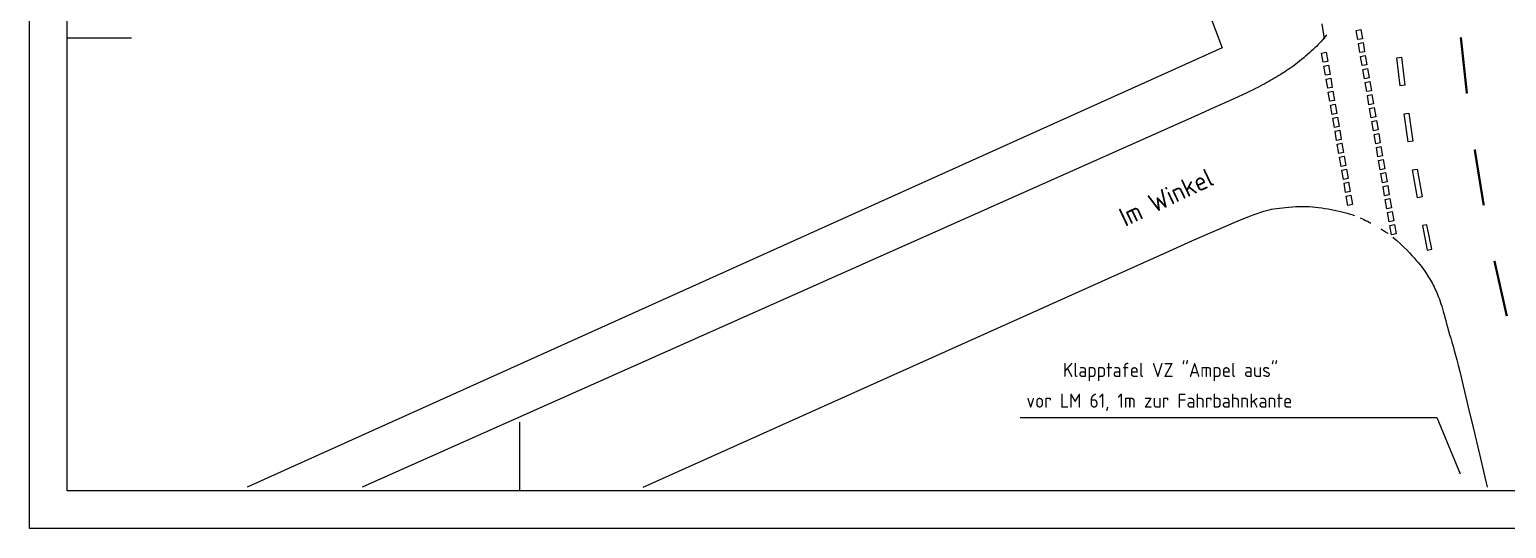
# Model space of a CAD drawing. Header units: metres. Extents: x -3 to 211, y 1 to 149.
# Drawn here: x -2.9 to 75.4, y 0.7 to 27.2 of the extents above; entities that cross this region are included whole.
import ezdxf

# ---------------------------------------------------------------- set-up
doc = ezdxf.new("R2010")
doc.units = ezdxf.units.M
doc.header["$LTSCALE"] = 25
for name, color, linetype in [('BG-GR-LIN-VSB', 4, 'CONTINUOUS'), ('BG-GR-TXT-STR-NAM', 4, 'CONTINUOUS'), ('BS-RA-SYM', 3, 'CONTINUOUS'), ('BS-RA-TXT-SON', 2, 'CONTINUOUS'), ('BT-OF-LIN-ABG', 4, 'CONTINUOUS'), ('BV-FM-SYM', 2, 'CONTINUOUS'), ('BV-SF-LIN-HOH', 5, 'CONTINUOUS'), ('BV-VK-TXT', 2, 'CONTINUOUS'), ('BV-VK-TXT-LSA', 3, 'CONTINUOUS')]:
    doc.layers.add(name, color=color, linetype=linetype)
doc.styles.get("Standard").update_dxf_attribs({"font": 'isocp.shx', "height": 0.5})

msp = doc.modelspace()

# ---------------------------------------------------------------- linework, layer by layer
at = {"layer": 'BG-GR-LIN-VSB'}
for p, q in [((45.609, 65.362), (60.368, 26.211)), ((60.368, 26.211), (8.681, 2.897))]:
    msp.add_line(p, q, dxfattribs=at)
at = {"layer": 'BS-RA-SYM'}
for p, q in [((-0.862, 2.709), (-0.862, 146.709)), ((2.548, 26.709), (-0.862, 26.709)), ((23.138, 2.709), (23.138, 6.346)), ((207.138, 2.709), (-0.862, 2.709))]:
    msp.add_line(p, q, dxfattribs=at)
at = {"layer": 'BS-RA-TXT-SON'}
for p, q in [((-2.862, 0.709), (-2.862, 148.709)), ((211.138, 0.709), (-2.862, 0.709))]:
    msp.add_line(p, q, dxfattribs=at)
at = {"layer": 'BT-OF-LIN-ABG'}
msp.add_lwpolyline([(65.643, 27.48), (65.781, 26.685)], dxfattribs=at)
at = {"layer": 'BV-FM-SYM'}
for points in [[(67.552, 26.637), (67.467, 27.13), (67.714, 27.172), (67.799, 26.679)], [(65.72, 25.435), (65.635, 25.927), (65.882, 25.97), (65.967, 25.477)], [(67.671, 25.947), (67.586, 26.44), (67.833, 26.482), (67.918, 25.99)], [(65.839, 24.745), (65.754, 25.237), (66.001, 25.28), (66.086, 24.787)], [(67.79, 25.257), (67.705, 25.75), (67.952, 25.792), (68.037, 25.3)], [(67.909, 24.567), (67.824, 25.06), (68.071, 25.103), (68.156, 24.61)], [(69.799, 24.188), (69.626, 25.678), (69.874, 25.707), (70.047, 24.217)], [(65.958, 24.055), (65.873, 24.548), (66.12, 24.59), (66.205, 24.097)], [(68.028, 23.878), (67.943, 24.37), (68.189, 24.413), (68.274, 23.92)], [(66.077, 23.365), (65.992, 23.858), (66.239, 23.9), (66.324, 23.408)], [(68.147, 23.188), (68.062, 23.681), (68.308, 23.723), (68.393, 23.23)], [(66.196, 22.675), (66.111, 23.168), (66.358, 23.21), (66.442, 22.718)], [(68.266, 22.498), (68.181, 22.991), (68.427, 23.033), (68.512, 22.54)], [(70.227, 21.215), (70.006, 22.699), (70.253, 22.735), (70.474, 21.252)], [(66.315, 21.985), (66.23, 22.478), (66.476, 22.521), (66.561, 22.028)], [(68.385, 21.808), (68.3, 22.301), (68.546, 22.343), (68.631, 21.851)], [(66.434, 21.296), (66.349, 21.788), (66.595, 21.831), (66.68, 21.338)], [(66.553, 20.606), (66.468, 21.099), (66.714, 21.141), (66.799, 20.648)], [(68.504, 21.118), (68.419, 21.611), (68.665, 21.654), (68.75, 21.161)], [(66.672, 19.916), (66.587, 20.409), (66.833, 20.451), (66.918, 19.958)], [(68.623, 20.428), (68.538, 20.921), (68.784, 20.964), (68.869, 20.471)], [(66.791, 19.226), (66.706, 19.719), (66.952, 19.761), (67.037, 19.269)], [(68.742, 19.739), (68.657, 20.231), (68.903, 20.274), (68.988, 19.781)], [(68.861, 19.049), (68.776, 19.542), (69.022, 19.584), (69.107, 19.091)], [(70.721, 18.253), (70.464, 19.731), (70.711, 19.774), (70.967, 18.296)], [(66.91, 18.536), (66.825, 19.029), (67.071, 19.072), (67.156, 18.579)], [(68.979, 18.359), (68.894, 18.852), (69.141, 18.894), (69.226, 18.401)], [(67.029, 17.846), (66.944, 18.339), (67.19, 18.382), (67.275, 17.889)], [(69.098, 17.669), (69.013, 18.162), (69.26, 18.204), (69.345, 17.712)], [(69.217, 16.979), (69.132, 17.472), (69.379, 17.515), (69.464, 17.022)], [(69.336, 16.29), (69.251, 16.782), (69.498, 16.825), (69.583, 16.332)], [(71.485, 15.524), (71.222, 16.821), (70.977, 16.772), (71.24, 15.474)]]:
    msp.add_lwpolyline(points, close=True, dxfattribs=at)
at = {"layer": 'BV-FM-SYM', "const_width": 0.12}
for points in [[(73.017, 26.762), (73.339, 23.779)], [(73.753, 20.808), (74.232, 17.847)], [(74.799, 14.901), (75.456, 11.974)]]:
    msp.add_lwpolyline(points, dxfattribs=at)
at = {"layer": 'BV-SF-LIN-HOH'}
for points in [[(65.905, 26.879), (65.869, 26.837), (65.78, 26.734), (65.694, 26.636), (65.609, 26.543), (65.526, 26.453), (65.443, 26.367), (65.359, 26.282), (65.273, 26.198), (65.184, 26.113), (65.091, 26.028), (64.995, 25.94), (64.894, 25.851), (64.791, 25.761), (64.686, 25.672), (64.579, 25.583), (64.472, 25.497), (64.366, 25.413), (64.262, 25.333), (64.16, 25.256), (64.059, 25.184), (63.96, 25.114), (63.862, 25.048), (63.765, 24.983), (63.667, 24.92), (63.569, 24.857), (63.47, 24.795), (63.37, 24.733), (63.268, 24.671), (63.164, 24.609), (63.059, 24.547), (62.952, 24.484), (62.843, 24.422), (62.733, 24.36), (62.621, 24.297), (62.506, 24.235), (62.388, 24.172), (62.262, 24.106), (62.126, 24.038), (61.978, 23.964), (61.815, 23.885), (61.635, 23.799), (61.434, 23.705), (61.21, 23.602), (60.954, 23.485), (60.658, 23.351), (60.314, 23.196), (59.912, 23.016), (59.445, 22.808), (58.904, 22.566), (14.781, 2.897)], [(29.661, 2.897), (57.583, 15.437), (58.757, 15.96), (59.694, 16.375), (60.428, 16.695), (60.993, 16.937), (61.422, 17.115), (61.749, 17.246), (62.006, 17.345), (62.222, 17.424), (62.408, 17.488), (62.571, 17.54), (62.717, 17.581), (62.851, 17.613), (62.98, 17.64), (63.11, 17.662), (63.248, 17.682), (63.397, 17.703), (63.558, 17.723), (63.728, 17.741), (63.904, 17.758), (64.085, 17.773), (64.268, 17.784), (64.45, 17.792), (64.63, 17.795), (64.806, 17.793), (64.978, 17.786), (65.148, 17.775), (65.314, 17.759), (65.48, 17.74), (65.645, 17.716), (65.81, 17.689), (65.976, 17.658), (66.144, 17.625), (66.311, 17.589), (66.475, 17.553), (66.633, 17.516), (66.783, 17.479), (66.922, 17.444), (67.047, 17.411), (67.156, 17.382), (67.247, 17.357), (67.323, 17.334), (67.379, 17.316)], [(67.68, 17.191), (67.721, 17.171), (67.796, 17.136), (67.878, 17.096), (67.968, 17.051), (68.062, 17.004), (68.162, 16.952), (68.24, 16.911)], [(68.772, 16.606), (68.812, 16.582), (68.922, 16.512), (69.032, 16.442), (69.139, 16.37), (69.158, 16.356)], [(69.408, 16.161), (69.62, 15.978), (69.814, 15.803), (69.99, 15.638), (70.15, 15.48), (70.296, 15.331), (70.428, 15.19), (70.549, 15.057), (70.658, 14.931), (70.757, 14.814), (70.847, 14.703), (70.93, 14.598), (71.006, 14.498), (71.075, 14.403), (71.139, 14.311), (71.199, 14.221), (71.256, 14.133), (71.31, 14.046), (71.362, 13.959), (71.412, 13.873), (71.46, 13.787), (71.507, 13.701), (71.552, 13.614), (71.596, 13.528), (71.639, 13.44), (71.68, 13.352), (71.722, 13.262), (71.762, 13.169), (71.802, 13.072), (71.842, 12.971), (71.882, 12.864), (71.922, 12.75), (71.962, 12.629), (72.002, 12.5), (72.043, 12.362), (72.084, 12.217), (72.127, 12.064), (72.172, 11.904), (72.218, 11.737), (72.266, 11.563), (72.317, 11.383), (72.37, 11.197), (72.425, 11.004), (72.483, 10.804), (72.544, 10.595), (72.606, 10.375), (72.67, 10.146), (72.736, 9.904), (72.804, 9.65), (72.875, 9.375), (72.96, 9.036), (73.07, 8.584), (73.217, 7.97), (73.414, 7.144), (73.673, 6.057), (74.005, 4.657), (74.422, 2.897)]]:
    msp.add_lwpolyline(points, dxfattribs=at)
at = {"layer": 'BV-VK-TXT'}
for p, q in [((49.663, 6.59), (71.748, 6.59)), ((71.748, 6.59), (72.987, 3.599))]:
    msp.add_line(p, q, dxfattribs=at)

# ---------------------------------------------------------------- texts
at = {"layer": 'BG-GR-TXT-STR-NAM'}
msp.add_text('Im Winkel', height=1, rotation=25.32163, dxfattribs=at).set_placement((55.22, 16.697))
at = {"layer": 'BV-VK-TXT-LSA'}
for s, p in [('Klapptafel VZ "Ampel aus"', (51.918, 8.744)), ('vor LM 61, 1m zur Fahrbahnkante', (49.984, 7.115))]:
    msp.add_text(s, height=0.75, dxfattribs=at).set_placement(p)

doc.saveas('drawing.dxf')
